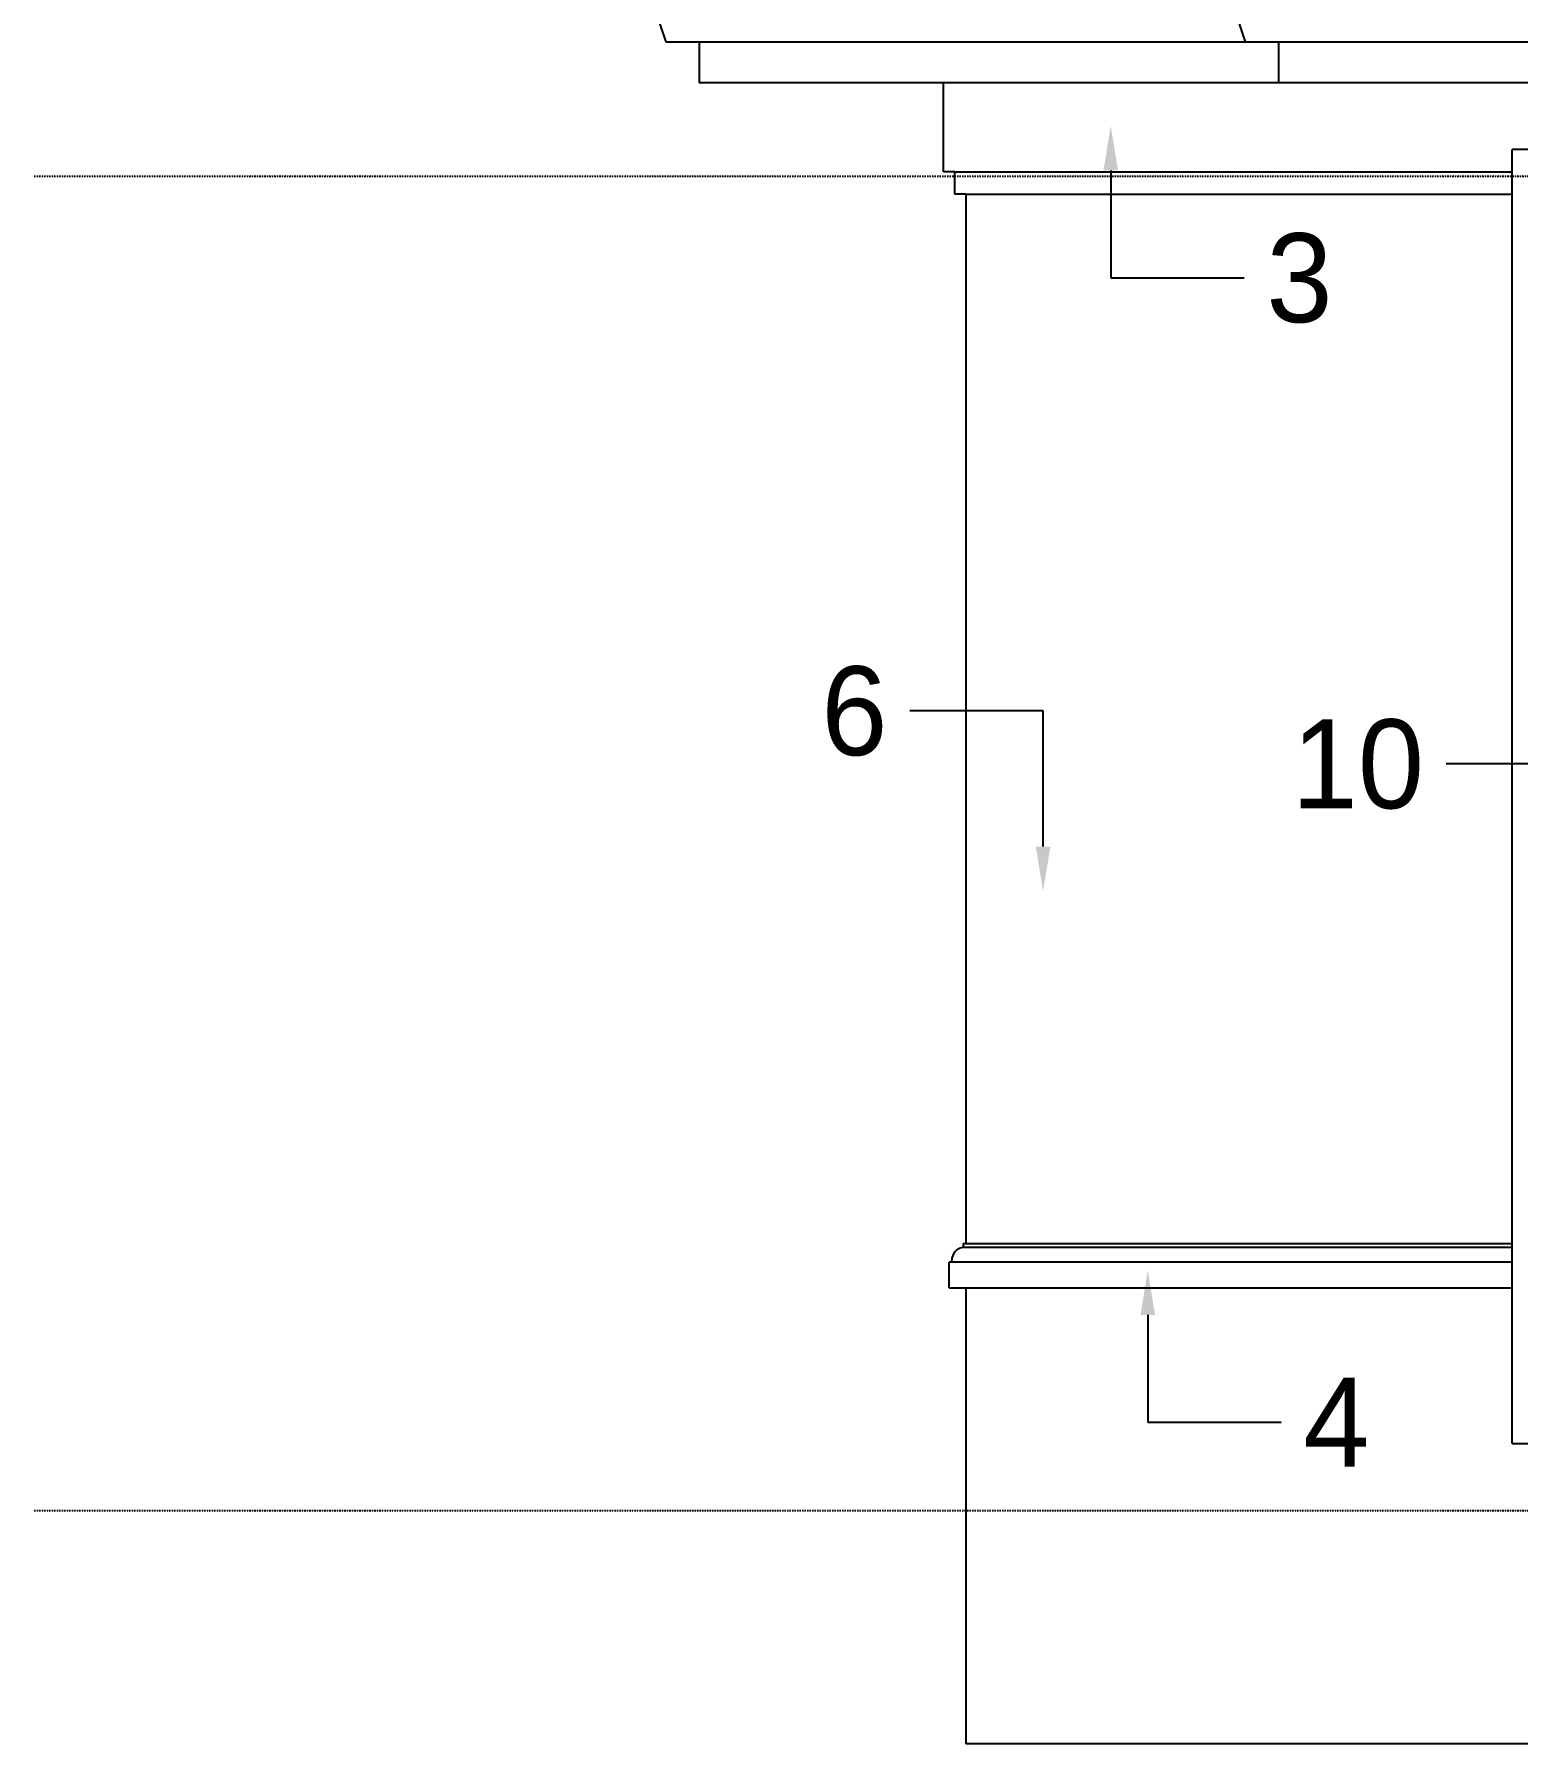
# Model space of a CAD drawing. Header units: inches. Extents: x 0 to 22102, y -19958 to 0.
# Drawn here: x 17528 to 17661.5, y -10315.8 to -10162.1 of the extents above; entities that cross this region are included whole.
import ezdxf
from ezdxf import colors
from ezdxf.entities.mleader import LeaderData, LeaderLine
from ezdxf.math import Vec2, Vec3

# ---------------------------------------------------------------- set-up
doc = ezdxf.new("R2010")
doc.units = ezdxf.units.IN
doc.header["$MEASUREMENT"] = 0
doc.linetypes.add('HIDDEN2', pattern=[0.1875, 0.125, -0.0625])
for name, color, linetype in [('2', 2, 'Continuous'), ('4', 4, 'Continuous'), ('6', 6, 'Continuous'), ('KEY', 3, 'Continuous'), ('ROOF', 3, 'Continuous'), ('WINDOW GLASS', 4, 'Continuous')]:
    doc.layers.add(name, color=color, linetype=linetype)

msp = doc.modelspace()

# ---------------------------------------------------------------- linework, layer by layer
at = {"layer": '2', "linetype": 'HIDDEN2'}
for p, q in [((17528.03377, -10174.84963), (18462.28774, -10174.84963)), ((17528.03377, -10294.84963), (18462.28774, -10294.84963))]:
    msp.add_line(p, q, dxfattribs=at)
at = {"layer": '4'}
for p, q in [((17609.84597, -10174.4488), (17609.84597, -10166.4488)), ((17610.84597, -10174.4488), (17609.84597, -10174.4488)), ((17610.84597, -10174.4488), (17661.00405, -10174.4488)), ((17610.84597, -10176.4488), (17610.84597, -10174.4488)), ((17611.84597, -10176.4488), (17610.84597, -10176.4488)), ((17611.84597, -10176.4488), (17661.00405, -10176.4488)), ((17610.59597, -10272.5163), (17610.63004, -10272.1712)), ((17610.63004, -10272.1712), (17610.72994, -10271.84963)), ((17610.72994, -10271.84963), (17610.88886, -10271.57349)), ((17610.88886, -10271.57349), (17611.09597, -10271.3616)), ((17611.09597, -10271.3616), (17611.33715, -10271.2284)), ((17611.33715, -10271.2284), (17611.59597, -10271.18296)), ((17611.59597, -10270.84963), (17661.00405, -10270.84963)), ((17611.59597, -10270.84963), (17611.59597, -10271.18296)), ((17611.59597, -10271.18296), (17661.00405, -10271.18296)), ((17610.34597, -10274.84963), (17610.34597, -10272.5163)), ((17661.00405, -10272.5163), (17610.34597, -10272.5163)), ((17610.34597, -10274.84963), (17661.00405, -10274.84963))]:
    msp.add_line(p, q, dxfattribs=at)
at = {"layer": '6'}
for p, q in [((17679.00405, -10172.4488), (17661.00405, -10172.4488)), ((17661.00405, -10288.84963), (17661.00405, -10172.4488)), ((17611.84597, -10176.4488), (17611.84597, -10270.84963)), ((17611.84597, -10274.84963), (17611.84597, -10315.84963)), ((17661.00405, -10288.84963), (17679.00405, -10288.84963)), ((17664.00405, -10315.84963), (17611.84597, -10315.84963))]:
    msp.add_line(p, q, dxfattribs=at)
at = {"layer": 'ROOF', "transparency": 33554687}
for p, q in [((17587.84597, -10162.75782), (17587.84597, -10166.4488)), ((17640.01813, -10166.4488), (17640.01813, -10162.75782)), ((18415.84597, -10166.4488), (17587.84597, -10166.4488))]:
    msp.add_line(p, q, dxfattribs=at)
at = {"layer": 'WINDOW GLASS', "linetype": 'ByBlock'}
for p, q in [((17583.84597, -10159.75782), (17584.84597, -10162.75782)), ((17637.01813, -10162.75782), (17636.01813, -10159.75782)), ((17584.84597, -10162.75782), (18418.84597, -10162.75782))]:
    msp.add_line(p, q, dxfattribs=at)

# ---------------------------------------------------------------- leaders
at = {"layer": 'KEY'}
ml = msp.add_multileader_mtext('Standard', dxfattribs=at)
ml.set_content('{\\Ftxt|c129;3}', color=256)
ml.set_leader_properties()
ml.build(insert=Vec2(0, 0))
ml.multileader.update_dxf_attribs({"has_text_frame": 1, "text_left_attachment_type": 2, "text_right_attachment_type": 2, "dogleg_length": 12})
ctx = ml.context
ctx.base_point, ctx.char_height, ctx.plane_origin = Vec3(17636.88342, -10183.9796), 8, Vec3(17624.88342, -10196.19899)
ctx.left_attachment, ctx.right_attachment = 2, 2
notes = []
notes.append((ctx, [(0, (1, 1, 0), (17624.88342, -10183.9796), (1, 0), 12, [(0, [(17624.88342, -10170.33134)], 0, [])])]))
ctx.mtext.insert, ctx.mtext.flow_direction = Vec3(17638.88342, -10179.9796), 5
ml = msp.add_multileader_mtext('Standard', dxfattribs=at)
ml.set_content('{\\Ftxt|c129;6}', color=256)
ml.set_leader_properties()
ml.build(insert=Vec2(0, 0))
ml.multileader.update_dxf_attribs({"has_text_frame": 1, "text_left_attachment_type": 2, "text_right_attachment_type": 2, "dogleg_length": 12})
ctx = ml.context
ctx.base_point, ctx.char_height, ctx.plane_origin = Vec3(17597.46313, -10222.92986), 8, Vec3(17618.79647, -10235.14925)
ctx.left_attachment, ctx.right_attachment, ctx.text_align_type = 2, 2, 2
notes.append((ctx, [(0, (1, 1, 0), (17618.79647, -10222.92986), (-1, 0), 12, [(0, [(17618.79647, -10239.14925)], 0, [])])]))
ctx.mtext.insert, ctx.mtext.alignment, ctx.mtext.flow_direction = Vec3(17604.79647, -10218.92986), 3, 5
ml = msp.add_multileader_mtext('Standard', dxfattribs=at)
ml.set_content('{\\Ftxt|c129;10}', color=256)
ml.set_leader_properties()
ml.build(insert=Vec2(0, 0))
ml.multileader.update_dxf_attribs({"has_text_frame": 1, "text_left_attachment_type": 2, "text_right_attachment_type": 2, "dogleg_length": 12})
ctx = ml.context
ctx.base_point, ctx.char_height, ctx.plane_origin = Vec3(17641.7344, -10227.70391), 8, Vec3(17667.06774, -10239.9233)
ctx.left_attachment, ctx.right_attachment, ctx.text_align_type = 2, 2, 2
notes.append((ctx, [(0, (1, 1, 0), (17667.06774, -10227.70391), (-1, 0), 12, [(0, [(17667.06774, -10243.9233)], 0, [])])]))
ctx.mtext.insert, ctx.mtext.alignment, ctx.mtext.flow_direction = Vec3(17653.06774, -10223.70391), 3, 5
ml = msp.add_multileader_mtext('Standard', dxfattribs=at)
ml.set_content('{\\Ftxt|c129;4}', color=256)
ml.set_leader_properties()
ml.build(insert=Vec2(0, 0))
ml.multileader.update_dxf_attribs({"has_text_frame": 1, "text_left_attachment_type": 2, "text_right_attachment_type": 2, "dogleg_length": 12})
ctx = ml.context
ctx.base_point, ctx.char_height, ctx.plane_origin = Vec3(17640.21661, -10286.9263), 8, Vec3(17628.21661, -10299.14569)
ctx.left_attachment, ctx.right_attachment = 2, 2
notes.append((ctx, [(0, (1, 1, 0), (17628.21661, -10286.9263), (1, 0), 12, [(0, [(17628.21661, -10273.27805)], 0, [])])]))
ctx.mtext.insert, ctx.mtext.flow_direction = Vec3(17642.21661, -10282.9263), 5
for ctx, leaders in notes:
    for number, flags, end, landing, length, lines in leaders:
        leader = LeaderData()
        leader.index, (leader.has_last_leader_line, leader.has_dogleg_vector, leader.attachment_direction) = number, flags
        leader.last_leader_point, leader.dogleg_vector, leader.dogleg_length = Vec3(end), Vec3(landing), length
        for number, points, colour, breaks in lines:
            line = LeaderLine()
            line.index, line.vertices, line.color, line.breaks = number, Vec3.list(points), colors.encode_raw_color(colour), breaks
            leader.lines.append(line)
        ctx.leaders.append(leader)

doc.saveas('drawing.dxf')
